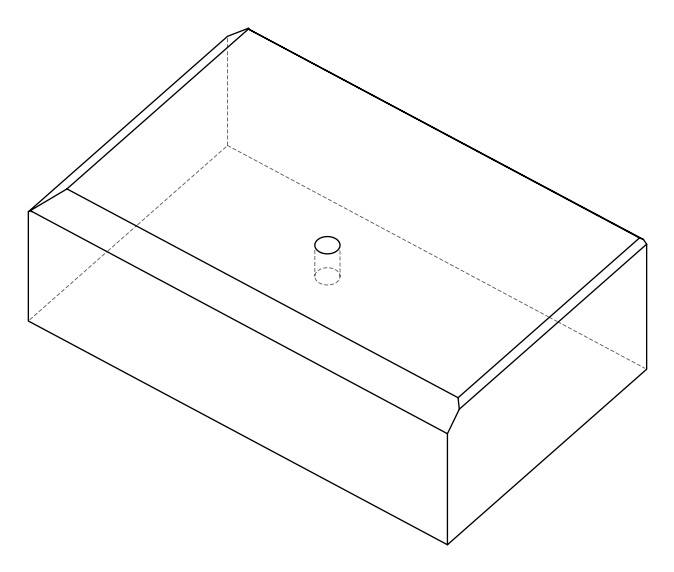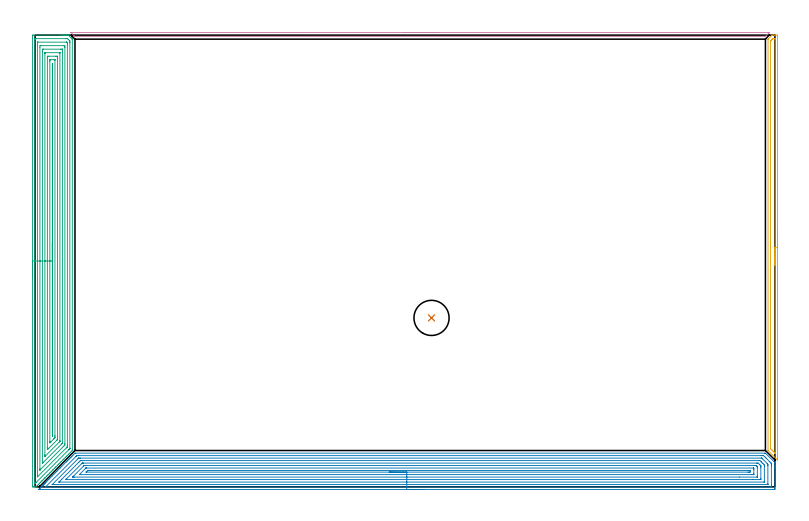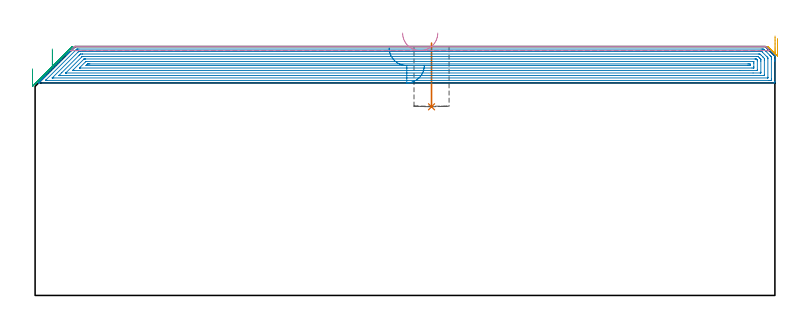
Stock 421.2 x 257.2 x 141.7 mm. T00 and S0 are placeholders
(PLAN: 5 operations, 1 tool changes, 51.9 min)
(1 INDEXABLE_INSERT_DRILL_BLIND_HOLE_FROM_SOLID | STEP1POCKET | NXT0302_011 | 0.15 min | 10686 mm3)
(2 AREA_MILL | FG_CHAMFER_SURFACE | UGT0205_001 | 26.39 min | 90047 mm3)
(3 AREA_MILL_1 | FG_CHAMFER_SURFACE_1 | UGT0205_001 | 18.02 min | 63073 mm3)
(4 AREA_MILL_2 | FG_CHAMFER_SURFACE_2 | UGT0205_001 | 3.32 min | 1055 mm3)
(5 AREA_MILL_3 | FG_CHAMFER_SURFACE_3 | UGT0205_001 | 4.02 min | 3463 mm3)
(TOOL NXT0302_011 | Index. Insert Drill 20mm [880-D2000L25-05] | D20 PA176 FL100 Z2)
(TOOL UGT0205_001 | Chamfer Mill 20 x 3 x 45 deg. | D20 FL50 Z2)
(OP 1 INDEXABLE_INSERT_DRILL_BLIND_HOLE_FROM_SOLID)
G17 G21 G94 G90
T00 M6
G54
G17 G0 G90 X225.7 Y96.2 S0 M3
G43 Z151.7 H1
G94 G81 G98 Z107.4 F250. R143.7
G80
M5
M2
(OP 2 AREA_MILL)
G17 G21 G94 G90
T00 M6
G54
G17 G0 G90 X221.6 Y-1.5 S1061 M3
G43 Z151.7 H0
Z131.
G94 G1 X221.562 Z130.128 F250.
X221.448 Z129.264
X221.259 Z128.412
X220.997 Z127.58
X220.663 Z126.774
X220.26 Z126.
X219.792 Z125.264
X219.26 Z124.572
X218.671 Z123.929
X218.028 Z123.34
X217.336 Z122.808
X216.6 Z122.34
X215.826 Z121.937
X215.02 Z121.603
X214.188 Z121.341
X213.336 Z121.152
X212.472 Z121.038
X211.6 Z121.
X2.236
X2.019 Y-1.494 Z121.003
X2.018 Y-1.493 Z121.004
X2.019 Y-1.48 Z121.018
X2.418 Y-1.082 Z121.418
X2.563 Y-0.935 Z121.562
X2.615 Y-0.885 Z121.614
X2.81 Y-0.69 Z121.809
X2.86 Y-0.639 Z121.858
X2.912 Y-0.587 Z121.912
X3.105 Y-0.394 Z122.105
X3.156 Y-0.342 Z122.155
X3.21 Y-0.29 Z122.209
X3.401 Y-0.099 Z122.4
X3.453 Y-0.046 Z122.451
X3.508 Y0.008 Z122.507
X3.696 Y0.197 Z122.695
X3.749 Y0.251 Z122.748
X3.805 Y0.306 Z122.805
X3.991 Y0.492 Z122.991
X4.046 Y0.547 Z123.044
X4.103 Y0.604 Z123.102
X4.287 Y0.787 Z123.286
X4.342 Y0.844 Z123.341
X4.401 Y0.901 Z123.4
X4.582 Y1.083 Z123.582
X4.639 Y1.141 Z123.637
X4.698 Y1.199 Z123.698
X4.877 Y1.378 Z123.877
X4.935 Y1.437 Z123.934
X4.996 Y1.497 Z123.996
X5.173 Y1.673 Z124.172
X5.232 Y1.734 Z124.23
X5.294 Y1.794 Z124.293
X5.468 Y1.969 Z124.468
X5.528 Y2.03 Z124.527
X5.592 Y2.092 Z124.591
X5.763 Y2.264 Z124.763
X5.825 Y2.327 Z124.823
X5.889 Y2.39 Z124.889
X6.059 Y2.559 Z125.058
X6.121 Y2.623 Z125.12
X6.42 Y2.92 Z125.42
X7.08 Y3.58 Z126.08
X7.973 Y4.474 Z126.973
X8.866 Y5.367 Z127.866
X9.759 Y6.26 Z128.759
X10.652 Y7.153 Z129.652
X11.546 Y8.046 Z130.545
X12.439 Y8.939 Z131.438
X13.332 Y9.832 Z132.331
X14.225 Y10.725 Z133.225
X15.118 Y11.618 Z134.118
X17.686 Y14.187 Z136.685
X17.797 Y14.299 Z136.795
X18.133 Y14.633 Z137.132
X18.352 Y14.852 Z137.352
X18.576 Y15.077 Z137.575
X18.69 Y15.192 Z137.688
X19.036 Y15.537 Z138.036
X19.235 Y15.735 Z138.235
X19.466 Y15.966 Z138.465
X19.583 Y16.085 Z138.581
X19.94 Y16.44 Z138.94
X20.117 Y16.618 Z139.117
X20.355 Y16.856 Z139.354
X20.477 Y16.978 Z139.475
X20.844 Y17.344 Z139.844
X21. Y17.5 Z140.
X21.245 Y17.746 Z140.244
X21.37 Y17.871 Z140.368
X21.748 Y18.248 Z140.748
X21.883 Y18.383 Z140.883
X22.601 Y19.1 Z141.598
X22.705 Y19.199 Z141.686
X23.156 Y19.2 Z141.7
X415.227
X415.805 Y19.201 Z141.683
X415.911 Y19.09 Z141.588
X415.921 Y19.08 Z141.579
X421.025 Y13.976 Z136.475
X421.181 Y13.817 Z136.315
X421.197 Y13.792 Z136.29
X421.199 Y13.743 Z136.241
X421.2 Y13.714 Z136.213
Y12.074 Z134.57
Y11.519 Z134.015
Y11.184 Z133.681
Y10.629 Z133.123
Y-0.658 Z121.84
X421.198 Y-0.935 Z121.562
X421.192 Y-1.492 Z121.006
X421.146 Y-1.493 Z121.004
X420.585 Y-1.5 Z121.
X211.6
Y-0.086 Z122.414
X7.08
X6.224 Y-0.083 Z122.417
X6.187 Y-0.08 Z122.42
X5.916 Y-0.046 Z122.454
X6.048 Y0.093 Z122.593
X6.187 Y0.236 Z122.736
X23.156 Y17.206 Z139.706
X23.429 Y17.474 Z139.974
X23.707 Y17.746 Z140.246
X24.013 Y17.781 Z140.281
X24.049 Y17.783 Z140.283
X24.902 Y17.786 Z140.286
X413.4
X414.296 Y17.784 Z140.284
X414.334 Y17.782 Z140.282
X414.793 Y17.746 Z140.246
X415.227 Y17.32 Z139.82
X415.694 Y16.856 Z139.356
X416.12 Y16.43 Z138.93
X418.363 Y14.187 Z136.687
X418.799 Y13.751 Z136.251
X419.024 Y13.523 Z136.023
X419.134 Y13.408 Z135.908
X419.187 Y13.352 Z135.852
X419.19 Y13.298 Z135.798
X419.198 Y12.901 Z135.401
X419.199 Y12.408 Z134.908
X419.2 Y12.009 Z134.509
X419.199 Y0.844 Z123.344
X419.198 Y0.447 Z122.947
X419.19 Y-0.046 Z122.454
X418.835 Y-0.081 Z122.419
X418.799 Y-0.083 Z122.417
X417.947 Y-0.086 Z122.414
X211.6
Y1.328 Z123.828
X10.652 Y1.329 Z123.829
X10.165 Y1.33 Z123.83
X9.788 Y1.334 Z123.834
X9.759 Y1.335 Z123.835
X9.753 Y1.344 Z123.844
Y1.348 Z123.848
X9.759 Y1.359 Z123.859
X24.367 Y15.966 Z138.466
X24.657 Y16.25 Z138.75
X24.756 Y16.345 Z138.845
X24.793 Y16.365 Z138.865
X24.841 Y16.367 Z138.867
X24.942 Y16.369 Z138.869
X25.429 Y16.371 Z138.871
X25.835 Y16.372 Z138.872
X413.441 Y16.371 Z138.871
X413.576 Y16.37 Z138.87
X413.684 Y16.367 Z138.867
X413.715 Y16.365 Z138.865
X413.738 Y16.351 Z138.851
X413.783 Y16.31 Z138.81
X414.133 Y15.966 Z138.466
X416.802 Y13.298 Z135.798
X417.013 Y13.085 Z135.585
X417.174 Y12.915 Z135.415
X417.19 Y12.594 Z135.094
X417.196 Y12.408 Z134.908
X417.199 Y12.223 Z134.723
Y1.734 Z124.234
X417.198 Y1.55 Z124.05
X417.19 Y1.362 Z123.862
X417.183 Y1.335 Z123.835
X417.165 Y1.333 Z123.833
X417.115 Y1.33 Z123.83
X417.013 Y1.329 Z123.829
X211.6 Y1.328 Z123.828
Y2.743 Z125.243
X14.104
X13.643 Y2.749 Z125.249
X13.615
X13.619 Y2.759 Z125.259
X13.654 Y2.8 Z125.3
X13.71 Y2.86 Z125.36
X15.184 Y4.336 Z126.836
X25.037 Y14.187 Z136.687
X25.441 Y14.58 Z137.08
X25.835 Y14.95 Z137.45
X25.96 Y14.952 Z137.452
X26.728 Y14.957 Z137.457
X26.848
X411.775
X412.548 Y14.952 Z137.452
X412.675 Y14.95 Z137.45
X413.441 Y14.21 Z136.71
X413.464 Y14.187 Z136.687
X414.334 Y13.318 Z135.818
X414.354 Y13.298 Z135.798
X415.191 Y12.444 Z134.944
X415.195 Y12.408 Z134.908
X415.2 Y11.546 Z134.046
X415.199 Y3.081 Z125.581
X415.198 Y2.866 Z125.366
X415.194 Y2.758 Z125.258
X415.19 Y2.75 Z125.25
X415.185 Y2.747 Z125.247
X415.158 Y2.744 Z125.244
X415.106 Y2.743 Z125.243
X211.6
Y4.157 Z126.657
X17.797
X17.551 Y4.159 Z126.659
X17.482 Y4.161 Z126.661
X17.475
X17.499 Y4.192 Z126.692
X17.558 Y4.257 Z126.757
X17.652 Y4.354 Z126.854
X17.7 Y4.402 Z126.902
X26.662 Y13.364 Z135.864
X26.728 Y13.429 Z135.929
X26.82 Y13.51 Z136.01
X26.854 Y13.536 Z136.036
X26.891 Y13.538 Z136.038
X27.052 Y13.541 Z136.041
X27.375 Y13.543 Z136.043
X27.621
X410.761 Y13.542 Z136.042
X411.412 Y13.539 Z136.039
X411.654 Y13.535 Z136.035
X411.897 Y13.298 Z135.798
X412.548 Y12.653 Z135.153
X412.789 Y12.408 Z134.908
X413.021 Y12.168 Z134.668
X413.167 Y12.014 Z134.514
X413.19 Y11.92 Z134.42
X413.198 Y11.761 Z134.261
X413.199 Y11.519 Z134.019
X413.2 Y10.869 Z133.369
Y4.642 Z127.142
X413.198 Y4.402 Z126.902
X413.194 Y4.24 Z126.74
X413.19 Y4.165 Z126.665
X413.04 Y4.162 Z126.662
X412.793 Y4.158 Z126.658
X408.771 Y4.157 Z126.657
X211.6
Y5.571 Z128.071
X22.263
X21.981 Y5.572 Z128.072
X21.445 Y5.577 Z128.077
X21.37 Y5.578 Z128.078
X21.365 Y5.606 Z128.106
X21.37 Y5.618 Z128.118
X21.65 Y5.902 Z128.402
X21.929 Y6.181 Z128.681
X27.621 Y11.874 Z134.374
X27.802 Y12.051 Z134.551
X27.856 Y12.1 Z134.6
X27.877 Y12.117 Z134.617
X27.908 Y12.123 Z134.623
X28.514 Y12.127 Z134.627
X28.795 Y12.128 Z134.628
X409.868 Y12.129 Z134.629
X410.15 Y12.128 Z134.628
X410.455 Y12.124 Z134.624
X410.603 Y12.122 Z134.622
X410.761 Y11.981 Z134.481
X410.995 Y11.753 Z134.253
X411.112 Y11.635 Z134.135
X411.167 Y11.574 Z134.074
X411.19 Y11.546 Z134.046
X411.192 Y11.519 Z134.019
X411.199 Y11.083 Z133.583
X411.2 Y6.181 Z128.681
X411.198 Y5.746 Z128.246
X411.192 Y5.599 Z128.099
X411.19 Y5.579 Z128.079
X411.18 Y5.577 Z128.077
X411.144 Y5.574 Z128.074
X411.068 Y5.572 Z128.072
X401.158 Y5.571 Z128.071
X211.6
Y6.985 Z129.485
X25.749 Y6.986 Z129.486
X25.577 Y6.987 Z129.487
X25.235 Y6.992 Z129.492
X25.203 Y6.997 Z129.497
X25.208 Y7.004 Z129.504
X25.229 Y7.03 Z129.53
X25.268 Y7.071 Z129.571
X28.671 Y10.473 Z132.973
X28.828 Y10.629 Z133.129
X28.895 Y10.69 Z133.19
X28.909 Y10.701 Z133.201
X28.951 Y10.708 Z133.208
X29.064 Y10.712 Z133.212
X29.236 Y10.714 Z133.214
X29.322 Y10.715 Z133.215
X408.89 Y10.714 Z133.214
X408.975 Y10.712 Z133.212
X409.06 Y10.708 Z133.208
X409.19 Y10.697 Z133.197
X409.193 Y10.629 Z133.129
X409.199 Y10.406 Z132.906
X409.2 Y9.74 Z132.24
Y7.737 Z130.237
X409.197 Y7.071 Z129.571
X409.194 Y7.015 Z129.515
X409.19 Y6.994 Z129.494
X409.146 Y6.99 Z129.49
X409.06 Y6.986 Z129.486
X408.975
X408.168 Y6.985 Z129.485
X211.6
Y8.4 Z130.9
X29.196
X29.101 Y8.401 Z130.901
X29.071 Y8.403 Z130.903
X29.065 Y8.405 Z130.905
Y8.408 Z130.908
X29.114 Y8.462 Z130.962
X29.27 Y8.622 Z131.122
X29.408 Y8.761 Z131.261
X29.904 Y9.245 Z131.745
X29.966 Y9.294 Z131.794
X30.075 Y9.296 Z131.796
X30.301 Y9.298 Z131.798
X30.742 Y9.3 Z131.8
X31.194
X405.844
X406.296
X406.74 Y9.298 Z131.798
X407.189 Y9.293 Z131.793
X407.2 Y8.85 Z131.35
Y8.839 Z131.339
X407.189 Y8.407 Z130.907
X406.745 Y8.402 Z130.902
X406.296 Y8.4 Z130.9
X405.855
X211.6
X210.728 Z130.938
X209.864 Z131.051
X209.012 Z131.24
X208.18 Z131.503
X207.374 Z131.836
X206.6 Z132.239
X205.864 Z132.708
X205.172 Z133.239
X204.529 Z133.828
X203.94 Z134.472
X203.408 Z135.164
X202.94 Z135.9
X202.537 Z136.673
X202.203 Z137.479
X201.941 Z138.311
X201.752 Z139.163
X201.638 Z140.028
X201.6 Z140.9
G0 Z151.7
M5
M2
(OP 3 AREA_MILL_1)
G17 G21 G94 G90
T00 M6
G54
G17 G0 G90 X-1.5 Y118.6 S1061 M3
G43 Z151.7 H0
Z129.
G94 G1 Y118.638 Z128.128 F250.
Y118.752 Z127.264
Y118.941 Z126.412
Y119.203 Z125.58
Y119.537 Z124.774
Y119.94 Z124.
Y120.409 Z123.264
Y120.94 Z122.572
Y121.529 Z121.929
Y122.172 Z121.34
Y122.864 Z120.809
Y123.6 Z120.34
Y124.374 Z119.937
Y125.18 Z119.603
Y126.012 Z119.341
Y126.864 Z119.152
Y127.728 Z119.038
Y128.6 Z119.
Y256.332
X-1.498 Y256.601 Z119.002
X-1.491 Y257.193 Z119.006
X-1.473 Y257.197 Z119.024
X-0.876 Y257.2 Z119.622
X14.613 Z135.108
X15.213 Z135.707
X15.8 Z136.297
X16.107 Z136.603
X16.694 Z137.19
X17. Z137.496
X17.614 Z138.113
X17.894 Z138.394
X18.736 Z139.235
X18.782 Z139.281
X18.9 Z139.396
X18.906 Y257.196 Z139.402
X20.393 Y255.709 Z140.889
X20.576 Y255.525 Z141.074
X21.023 Y255.078 Z141.521
X21.145 Y254.954 Z141.642
X21.196 Y254.895 Z141.69
X21.2 Y254.817 Z141.7
Y21.115
X21.199 Y20.705 Z141.686
X21.05 Y20.549 Z141.548
X20.279 Y19.779 Z140.779
X19.98 Y19.478 Z140.475
X19.388 Y18.888 Z139.888
X19.086 Y18.584 Z139.582
X18.493 Y17.993 Z138.993
X18.192 Y17.69 Z138.688
X17.587 Y17.087 Z138.087
X17.298 Y16.796 Z137.794
X16.689 Y16.189 Z137.189
X16.405 Y15.903 Z136.9
X15.792 Y15.292 Z136.292
X15.511 Y15.009 Z136.007
X14.894 Y14.394 Z135.394
X14.617 Y14.115 Z135.113
X13.997 Y13.497 Z134.497
X13.723 Y13.221 Z134.219
X13.588 Y13.087 Z134.085
X13.099 Y12.599 Z133.599
X12.829 Y12.327 Z133.325
X12.696 Y12.195 Z133.193
X12.202 Y11.702 Z132.701
X11.936 Y11.434 Z132.432
X11.804 Y11.303 Z132.301
X11.305 Y10.804 Z131.804
X11.042 Y10.54 Z131.538
X10.912 Y10.411 Z131.409
X10.407 Y9.907 Z130.906
X10.148 Y9.646 Z130.644
X10.02 Y9.519 Z130.517
X9.51 Y9.009 Z130.009
X9.254 Y8.752 Z129.751
X9.128 Y8.627 Z129.625
X8.612 Y8.112 Z129.111
X8.36 Y7.859 Z128.857
X8.236 Y7.735 Z128.733
X7.715 Y7.214 Z128.214
X7.467 Y6.965 Z127.963
X7.344 Y6.843 Z127.841
X6.817 Y6.317 Z127.316
X6.573 Y6.071 Z127.069
X6.452 Y5.951 Z126.95
X5.92 Y5.419 Z126.419
X5.679 Y5.177 Z126.176
X5.56 Y5.059 Z126.058
X5.022 Y4.522 Z125.521
X4.785 Y4.284 Z125.282
X4.668 Y4.167 Z125.166
X4.125 Y3.624 Z124.624
X3.891 Y3.39 Z124.388
X3.776 Y3.275 Z124.274
X3.329 Y2.829 Z123.828
X2.884 Y2.383 Z123.382
X2.437 Y1.937 Z122.936
X1.992 Y1.491 Z122.49
X1.545 Y1.045 Z122.044
X1.1 Y0.599 Z121.598
X0.651 Y0.153 Z121.151
X0.498 Y0.01 Z120.997
X0.465 Y0.008 Z120.964
X0.158 Y0. Z120.658
X-0.262 Z120.237
X-0.876 Z119.619
X-1.182 Z119.314
X-1.491 Y0.002 Z119.005
X-1.496 Y0.153 Z119.004
X-1.5 Y0.465 Z119.
Y128.6
X-0.086 Z120.414
X-0.085 Y254.817 Z120.415
X-0.084 Y254.919 Z120.416
X-0.08 Y255.024 Z120.42
X-0.071 Y255.19 Z120.429
X0.018 Y255.193 Z120.518
X0.529 Y255.199 Z121.029
X17.511 Z138.011
X17.894 Y255.196 Z138.394
X18.414 Y255.19 Z138.914
X18.811 Y254.84 Z139.311
X19.682 Y253.969 Z140.182
X19.696 Y253.954 Z140.196
X19.723 Y253.925 Z140.223
X19.763 Y253.875 Z140.263
X19.779 Y253.828 Z140.279
X19.785 Y253.033 Z140.285
X19.786 Y252.93 Z140.286
X19.785 Y22.007 Z140.285
Y21.904
X19.781 Y21.8 Z140.281
X19.777 Y21.739 Z140.277
X19.754 Y21.712 Z140.254
X19.682 Y21.634 Z140.182
X19.423 Y21.373 Z139.923
X19.165 Y21.115 Z139.665
X0.672 Y2.622 Z121.172
X0.431 Y2.383 Z120.931
X0.22 Y2.182 Z120.72
X0.018 Y2.01 Z120.518
X-0.037 Y2.008 Z120.463
X-0.068 Y2.01 Z120.432
X-0.079 Y2.018 Z120.421
X-0.081 Y2.072 Z120.419
X-0.085 Y2.279 Z120.415
X-0.086 Y2.383 Z120.414
Y128.6
X1.328 Z121.828
X1.329 Y253.033 Z121.829
X1.331 Y253.152 Z121.831
X1.333 Y253.18 Z121.833
X1.334 Y253.187 Z121.834
X1.36 Y253.191 Z121.86
X1.471 Y253.196 Z121.971
X1.639 Y253.2 Z122.139
X17.727 Z138.227
X17.894 Y253.197 Z138.394
X17.95 Y253.194 Z138.45
X17.993 Y253.19 Z138.493
X18.028 Y253.161 Z138.528
X18.166 Y253.033 Z138.666
X18.257 Y252.939 Z138.757
X18.328 Y252.863 Z138.828
X18.365 Y252.819 Z138.865
X18.366 Y252.794 Z138.866
X18.37 Y252.559 Z138.87
X18.371 Y252.141 Z138.871
X18.372 Y251.665 Z138.872
X18.371 Y23.791 Z138.871
X18.37 Y23.316 Z138.87
X18.366 Y22.899 Z138.866
X18.365 Y22.785 Z138.865
X18.294 Y22.705 Z138.794
X18.194 Y22.6 Z138.694
X17.894 Y22.294 Z138.394
X17.751 Y22.15 Z138.251
X1.552 Y5.951 Z122.052
X1.414 Y5.816 Z121.914
X1.345 Y5.751 Z121.845
X1.333 Y5.743 Z121.833
X1.332 Y5.744 Z121.832
X1.33 Y5.762 Z121.83
X1.329 Y5.951 Z121.829
Y6.14
X1.328 Y128.6 Z121.828
X2.743 Z123.243
Y250.357
X2.756 Y251.193 Z123.256
X3.593 Y251.2 Z124.093
X3.643 Z124.143
X16.156 Z136.656
X16.945 Y251.19 Z137.445
X16.957 Y250.4 Z137.457
Y250.357
Y24.683
X16.952 Y23.84 Z137.452
X16.934 Y23.791 Z137.434
X16.524 Y23.375 Z137.024
X16.107 Y22.955 Z136.607
X2.788 Y9.637 Z123.288
X2.753 Y9.606 Z123.253
X2.747 Y9.603 Z123.247
X2.746 Y9.605 Z123.246
X2.744 Y9.638 Z123.244
X2.743 Y10.368 Z123.243
Y128.6
X4.157 Z124.657
X4.158 Y248.01 Z124.658
X4.161 Y248.573 Z124.661
X4.164 Y248.896 Z124.664
X4.18 Y249.19 Z124.68
X4.487 Y249.196 Z124.987
X4.754 Y249.199 Z125.254
X14.585 Y249.2 Z135.085
X15.213 Y249.199 Z135.713
X15.482 Y249.196 Z135.982
X15.524 Y249.19 Z136.024
X15.536 Y249.178 Z136.036
X15.538 Y249.14 Z136.038
X15.542 Y248.573 Z136.042
X15.543 Y248.244 Z136.043
Y25.245
X15.541 Y24.964 Z136.041
X15.539 Y24.894 Z136.039
X15.536 Y24.862 Z136.036
X15.524 Y24.834 Z136.024
X15.383 Y24.683 Z135.883
X15.299 Y24.597 Z135.799
X15.213 Y24.511 Z135.713
X4.487 Y13.786 Z124.987
X4.389 Y13.691 Z124.889
X4.192 Y13.502 Z124.692
X4.162 Y13.48 Z124.662
X4.161 Y13.498 Z124.661
X4.159 Y13.555 Z124.659
X4.158 Y13.649 Z124.658
X4.157 Y13.979 Z124.657
Y128.6
X5.571 Z126.071
Y246.599
X5.572 Y246.789 Z126.072
X5.576 Y247.14 Z126.076
X5.578 Y247.18 Z126.078
X5.585 Y247.19 Z126.085
X5.616 Y247.193 Z126.116
X5.726 Y247.198 Z126.226
X5.863 Y247.2 Z126.363
X13.908 Z134.408
X14.074 Y247.197 Z134.574
X14.108 Y247.194 Z134.608
X14.12 Y247.19 Z134.62
X14.122 Y247.181 Z134.622
X14.125 Y247.143 Z134.625
X14.128 Y246.979 Z134.628
X14.129 Y26.467 Z134.629
X14.127 Y26.116 Z134.627
X14.124 Y25.941 Z134.624
X14.122 Y25.899 Z134.622
X14.111 Y25.87 Z134.611
X14.069 Y25.825 Z134.569
X13.826 Y25.575 Z134.326
X5.799 Y17.547 Z126.299
X5.607 Y17.358 Z126.107
X5.587 Y17.341 Z126.087
X5.579 Y17.337 Z126.079
X5.576 Y17.352 Z126.076
X5.573 Y17.547 Z126.073
X5.572 Y17.882 Z126.072
X5.571 Y18.249 Z126.071
Y128.6
X6.985 Z127.485
X6.986 Y244.295 Z127.486
X6.991 Y245.005 Z127.491
X6.992 Y245.181 Z127.492
X7.169 Y245.19 Z127.669
X7.868 Y245.199 Z128.368
X11.638 Y245.2 Z132.138
X12.339 Y245.197 Z132.839
X12.531 Y245.19 Z133.031
X12.708 Y245.178 Z133.208
X12.711 Y245.005 Z133.211
X12.713 Y244.824 Z133.213
X12.715 Y244.113 Z133.215
Y243.93
Y28.068
X12.713 Y27.359 Z133.213
X12.712 Y27.179 Z133.212
X12.708 Y26.994 Z133.208
X12.697 Y26.906 Z133.197
X12.655 Y26.86 Z133.155
X12.531 Y26.731 Z133.031
X12.4 Y26.598 Z132.9
X12.27 Y26.467 Z132.77
X7.81 Y22.007 Z128.31
X7.488 Y21.688 Z127.988
X7.169 Y21.373 Z127.669
X7.037 Y21.246 Z127.537
X6.992 Y21.271 Z127.492
X6.99 Y21.293 Z127.49
X6.986 Y22.007 Z127.486
X6.985 Y22.19 Z127.485
Y128.6
X8.4 Z128.9
Y242.329
X8.403 Y242.881 Z128.903
X8.407 Y243.069 Z128.907
X8.417 Y243.19 Z128.917
X8.977 Y243.2 Z129.477
X10.765 Z131.265
X11.179 Y243.193 Z131.679
X11.281 Y243.19 Z131.781
X11.294 Y243.184 Z131.794
X11.297 Y243.169 Z131.797
X11.299 Y243.135 Z131.799
X11.3 Y243.06 Z131.8
Y29.143
X11.299 Y28.589 Z131.799
X11.297 Y28.251 Z131.797
X11.294 Y27.978 Z131.794
X11.169 Y27.827 Z131.669
X10.744 Y27.391 Z131.244
X10.728 Y27.375 Z131.228
X8.956 Y25.603 Z129.456
X8.842 Y25.489 Z129.342
X8.494 Y25.144 Z128.994
X8.456 Y25.109 Z128.956
X8.409 Y25.067 Z128.909
X8.406 Y25.128 Z128.906
X8.402 Y25.236 Z128.902
X8.4 Y25.575 Z128.9
Y25.967
Y128.6
X9.814 Z130.314
Y239.653
X9.815 Y240.545 Z130.315
X9.816 Y240.579 Z130.316
X9.85 Y241.079 Z130.35
X9.883 Y240.545 Z130.383
X9.885 Y240.51 Z130.385
X9.886 Y239.653 Z130.386
Y29.107
X9.884 Y29.071 Z130.384
X9.88 Y29.002 Z130.38
X9.85 Y28.96 Z130.35
X9.821 Y29.143 Z130.321
X9.817 Y29.175 Z130.317
X9.814 Y30.035 Z130.314
Y30.071
Y128.6
Y129.472 Z130.352
Y130.337 Z130.466
Y131.188 Z130.654
Y132.02 Z130.917
Y132.826 Z131.251
Y133.6 Z131.654
Y134.336 Z132.122
Y135.028 Z132.653
Y135.671 Z133.243
Y136.26 Z133.886
Y136.792 Z134.578
Y137.26 Z135.314
Y137.663 Z136.088
Y137.997 Z136.894
Y138.259 Z137.726
Y138.448 Z138.577
Y138.562 Z139.442
Y138.6 Z140.314
G0 Z151.7
M5
M2
(OP 4 AREA_MILL_2)
G17 G21 G94 G90
T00 M6
G54
G17 G0 G90 X209.25 Y258.7 S1061 M3
G43 Z151.7 H0
Z149.4
G94 G1 X209.288 Z148.528 F250.
X209.402 Z147.664
X209.591 Z146.812
X209.853 Z145.98
X210.187 Z145.174
X210.59 Z144.4
X211.058 Z143.664
X211.589 Z142.972
X212.179 Z142.329
X212.822 Z141.74
X213.514 Z141.208
X214.25 Z140.74
X215.024 Z140.337
X215.83 Z140.003
X216.662 Z139.741
X217.513 Z139.552
X218.378 Z139.438
X219.25 Z139.4
X417.934 Y258.699 Z139.399
X418.006 Z139.398
X418.059 Y258.696 Z139.396
X418.075 Y258.693 Z139.398
X418.083 Y258.691 Z139.4
X418.051 Y258.647 Z139.445
X417.973 Y258.571 Z139.525
X417.934 Y258.532 Z139.565
X415.968 Y256.567 Z141.532
X415.834 Y256.436 Z141.66
X415.795 Y256.404 Z141.689
X415.701 Y256.4 Z141.7
X22.798
X22.705 Y256.404 Z141.689
X22.666 Y256.436 Z141.66
X22.532 Y256.567 Z141.532
X20.527 Y258.571 Z139.525
X20.449 Y258.647 Z139.445
X20.417 Y258.691 Z139.4
X20.425 Y258.693 Z139.398
X20.441 Y258.696 Z139.396
X20.494 Y258.698 Z139.398
X20.566 Y258.699 Z139.399
X20.724 Y258.7 Z139.4
X219.25
X220.121 Z139.438
X220.986 Z139.552
X221.838 Z139.741
X222.67 Z140.003
X223.476 Z140.337
X224.25 Z140.74
X224.986 Z141.208
X225.678 Z141.74
X226.321 Z142.329
X226.91 Z142.972
X227.441 Z143.664
X227.91 Z144.4
X228.313 Z145.174
X228.647 Z145.98
X228.909 Z146.812
X229.098 Z147.664
X229.212 Z148.528
X229.25 Z149.4
G0 Z151.7
M5
M2
(OP 5 AREA_MILL_3)
G17 G21 G94 G90
T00 M6
G54
G17 G0 G90 X422.7 Y146.25 S1061 M3
G43 Z151.7 H0
Z146.3
G94 G1 Y146.212 Z145.428 F250.
Y146.098 Z144.564
Y145.909 Z143.712
Y145.647 Z142.88
Y145.313 Z142.074
Y144.91 Z141.3
Y144.442 Z140.564
Y143.91 Z139.872
Y143.321 Z139.229
Y142.678 Z138.64
Y141.986 Z138.108
Y141.25 Z137.64
Y140.476 Z137.237
Y139.67 Z136.903
Y138.838 Z136.641
Y137.986 Z136.452
Y137.122 Z136.338
Y136.25 Z136.3
X422.699 Y15.447 Z136.301
Y15.424
X422.693 Y15.318 Z136.305
X422.653 Y15.353 Z136.345
X422.553 Y15.447 Z136.445
X417.303 Y20.697 Z141.696
X417.299 Y20.703 Z141.699
X417.3 Y254.824 Z141.7
X417.305 Y254.895 Z141.69
X417.318 Y254.917 Z141.677
X417.376 Y254.977 Z141.622
X419.599 Y257.199 Z139.401
X420.744 Y257.2 Z138.256
X421.326 Z137.669
X422.501 Z136.496
X422.691 Y257.198 Z136.305
X422.7 Y256.806 Z136.3
Y136.25
X421.286 Z137.714
X421.285 Y19.284 Z137.715
Y19.197
X421.283 Y19.176 Z137.717
Y19.175
X421.277 Y19.178 Z137.723
X421.247 Y19.205 Z137.753
X420.099 Y20.35 Z138.901
X419.558 Y20.892 Z139.442
X419.209 Y21.242 Z139.791
X418.854 Y21.603 Z140.146
X418.753 Y21.709 Z140.247
X418.721 Y21.752 Z140.279
X418.719 Y21.775 Z140.281
X418.716 Y21.88 Z140.284
X418.714 Y22.093 Z140.286
Y22.133
X418.715 Y253. Z140.285
Y253.041
X418.734 Y253.872 Z140.266
X418.788 Y253.933 Z140.212
X419.172 Y254.321 Z139.828
X419.558 Y254.708 Z139.442
X419.616 Y254.766 Z139.384
X419.675 Y254.824 Z139.325
X419.935 Y255.073 Z139.065
X420.076 Y255.194 Z138.924
X420.442 Y255.197 Z138.558
X420.954 Y255.199 Z138.046
X421.17 Y255.197 Z137.83
X421.265 Y255.192 Z137.735
X421.278 Y255.19 Z137.722
X421.281 Y255.177 Z137.719
X421.284 Y255.134 Z137.716
X421.285 Y255.044 Z137.715
X421.286 Y136.25 Z137.714
Y135.378 Z137.752
Y134.514 Z137.866
Y133.662 Z138.055
Y132.83 Z138.317
Y132.024 Z138.651
Y131.25 Z139.054
Y130.514 Z139.523
Y129.822 Z140.054
Y129.179 Z140.643
Y128.59 Z141.286
Y128.058 Z141.978
Y127.59 Z142.714
Y127.187 Z143.488
Y126.853 Z144.294
Y126.591 Z145.126
Y126.402 Z145.978
Y126.288 Z146.843
Y126.25 Z147.714
G0 Z151.7
M5
M2
